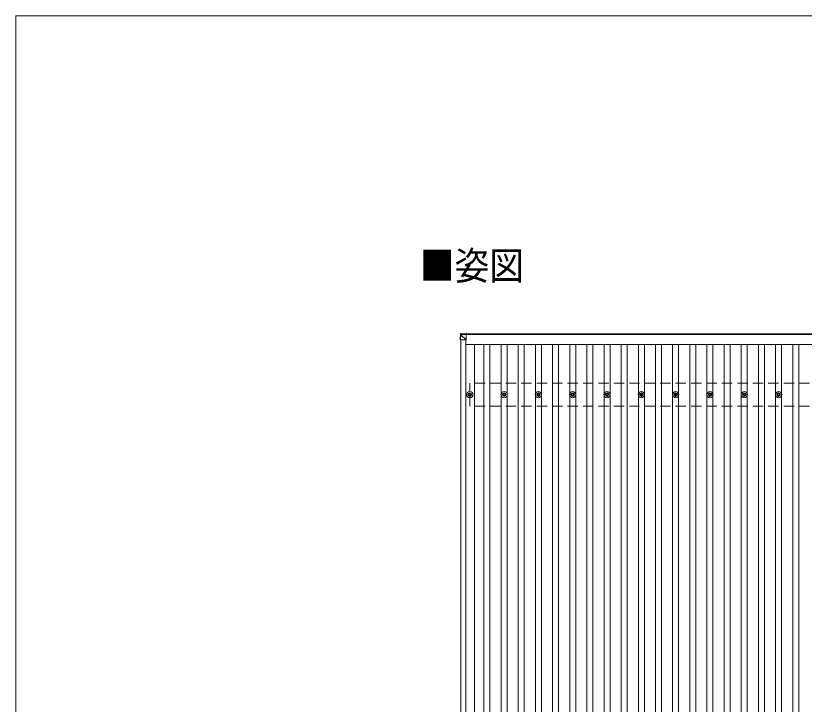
# Model space of a CAD drawing. Units: millimetres at full size, sheet at 1:50; details may follow other scales. Extents: x -14053 to 14053, y -9700 to 9700.
# Drawn here: x -14053 to -9457, y 5683 to 9700 of the extents above; entities that cross this region are included whole.
import ezdxf
from ezdxf.enums import TextEntityAlignment as Align

# ---------------------------------------------------------------- set-up
doc = ezdxf.new("R2010")
doc.units = ezdxf.units.MM
doc.header["$LTSCALE"] = 50
doc.linetypes.add('DASHED1', pattern=[1.8, 1.2, -0.6])
for name, color, linetype, lineweight in [('1-1_壁線', 2, 'Continuous', 20), ('1-2_建具', 134, 'Continuous', 9), ('1-3_階段', 5, 'Continuous', 9), ('1-4_設備', 2, 'DASHED1', 20), ('1-5_仕上げ', 6, 'Continuous', 5), ('F-0_ﾚｲﾔ240', 7, 'Continuous', 9)]:
    doc.layers.add(name, color=color, linetype=linetype, lineweight=lineweight)
doc.layers.add('1-7_ハッチ', color=7, linetype='Continuous')
doc.styles.add('ＭＳ ゴシック', font='')
doc.styles.get('ＭＳ ゴシック').set_extended_font_data('MS Gothic')

msp = doc.modelspace()

# ---------------------------------------------------------------- linework, layer by layer
at = {"layer": '1-1_壁線'}
for p, q in [((-11427.85, 7845.15), (-5985.63, 7845.15)), ((-5985.63, 7840.55), (-11427.85, 7840.55)), ((-11458.33, 1168.27), (-11458.33, 7808.97)), ((-11429.33, 1168.22), (-11429.33, 7808.92)), ((-11429.33, 7781.73), (-5983.32, 7781.73)), ((-11379.83, 1192.95), (-11379.83, 7781.73))]:
    msp.add_line(p, q, dxfattribs=at)
at = {"layer": '1-2_建具'}
for p, q in [((-11323.82, 1192.95), (-11323.82, 7781.73)), ((-11288.82, 1192.95), (-11288.82, 7781.73)), ((-11223.82, 1192.95), (-11223.82, 7781.73)), ((-11188.82, 1192.95), (-11188.82, 7781.73)), ((-11123.82, 1192.95), (-11123.82, 7781.73)), ((-11088.82, 1192.95), (-11088.82, 7781.73)), ((-11023.82, 1192.95), (-11023.82, 7781.73)), ((-10988.82, 1192.95), (-10988.82, 7781.73)), ((-10923.82, 1192.95), (-10923.82, 7781.73)), ((-10888.82, 1192.95), (-10888.82, 7781.73)), ((-10823.82, 1192.95), (-10823.82, 7781.73)), ((-10788.82, 1192.95), (-10788.82, 7781.73)), ((-10723.82, 1192.95), (-10723.82, 7781.73)), ((-10688.82, 1192.95), (-10688.82, 7781.73)), ((-10623.82, 1192.95), (-10623.82, 7781.73)), ((-10588.82, 1192.95), (-10588.82, 7781.73)), ((-10523.82, 1192.95), (-10523.82, 7781.73)), ((-10488.82, 1192.95), (-10488.82, 7781.73)), ((-10423.82, 1192.95), (-10423.82, 7781.73)), ((-10388.82, 1192.95), (-10388.82, 7781.73)), ((-10323.82, 1192.95), (-10323.82, 7781.73)), ((-10288.82, 1192.95), (-10288.82, 7781.73)), ((-10223.82, 1192.95), (-10223.82, 7781.73)), ((-10188.82, 1192.95), (-10188.82, 7781.73)), ((-10123.82, 1192.95), (-10123.82, 7781.73)), ((-10088.82, 1192.95), (-10088.82, 7781.73)), ((-10023.82, 1192.95), (-10023.82, 7781.73)), ((-9988.82, 1192.95), (-9988.82, 7781.73)), ((-9923.82, 1192.95), (-9923.82, 7781.73)), ((-9888.82, 1192.95), (-9888.82, 7781.73)), ((-9823.82, 1192.95), (-9823.82, 7781.73)), ((-9788.82, 1192.95), (-9788.82, 7781.73)), ((-9723.82, 1192.95), (-9723.82, 7781.73)), ((-9688.82, 1192.95), (-9688.82, 7781.73)), ((-9623.82, 1192.95), (-9623.82, 7781.73)), ((-9588.82, 1192.95), (-9588.82, 7781.73)), ((-9523.82, 1192.95), (-9523.82, 7781.73)), ((-9488.82, 1192.95), (-9488.82, 7781.73))]:
    msp.add_line(p, q, dxfattribs=at)
at = {"layer": '1-3_階段'}
for p, q in [((-11408.08, 7499.53), (-11408.08, 7495.12)), ((-11404.58, 7499.53), (-11404.58, 7495.12)), ((-11208.07, 7499.53), (-11208.07, 7495.12)), ((-11204.57, 7499.53), (-11204.57, 7495.12)), ((-11008.07, 7499.53), (-11008.07, 7495.12)), ((-11004.57, 7499.53), (-11004.57, 7495.12)), ((-10808.07, 7499.53), (-10808.07, 7495.12)), ((-10804.57, 7499.53), (-10804.57, 7495.12)), ((-10608.07, 7499.53), (-10608.07, 7495.12)), ((-10604.57, 7499.53), (-10604.57, 7495.12)), ((-10408.07, 7499.53), (-10408.07, 7495.12)), ((-10404.57, 7499.53), (-10404.57, 7495.12)), ((-10208.07, 7499.53), (-10208.07, 7495.12)), ((-10204.57, 7499.53), (-10204.57, 7495.12)), ((-10008.07, 7499.53), (-10008.07, 7495.12)), ((-10004.57, 7499.53), (-10004.57, 7495.12)), ((-9808.07, 7499.53), (-9808.07, 7495.12)), ((-9804.57, 7499.53), (-9804.57, 7495.12)), ((-9608.07, 7499.53), (-9608.07, 7495.12)), ((-9604.57, 7499.53), (-9604.57, 7495.12)), ((-11416.32, 7491.29), (-11411.91, 7491.29)), ((-11416.32, 7487.79), (-11411.91, 7487.79)), ((-11408.08, 7483.95), (-11408.08, 7479.54)), ((-11404.58, 7483.95), (-11404.58, 7479.54)), ((-11400.74, 7491.29), (-11396.33, 7491.29)), ((-11400.74, 7487.79), (-11396.33, 7487.79)), ((-11216.32, 7491.29), (-11211.91, 7491.29)), ((-11216.32, 7487.79), (-11211.91, 7487.79)), ((-11208.07, 7483.95), (-11208.07, 7479.54)), ((-11204.57, 7483.95), (-11204.57, 7479.54)), ((-11200.74, 7491.29), (-11196.33, 7491.29)), ((-11200.74, 7487.79), (-11196.33, 7487.79)), ((-11016.32, 7491.29), (-11011.91, 7491.29)), ((-11016.32, 7487.79), (-11011.91, 7487.79)), ((-11008.07, 7483.95), (-11008.07, 7479.54)), ((-11004.57, 7483.95), (-11004.57, 7479.54)), ((-11000.74, 7491.29), (-10996.33, 7491.29)), ((-11000.74, 7487.79), (-10996.33, 7487.79)), ((-10816.32, 7491.29), (-10811.91, 7491.29)), ((-10816.32, 7487.79), (-10811.91, 7487.79)), ((-10808.07, 7483.95), (-10808.07, 7479.54)), ((-10804.57, 7483.95), (-10804.57, 7479.54)), ((-10800.74, 7491.29), (-10796.33, 7491.29)), ((-10800.74, 7487.79), (-10796.33, 7487.79)), ((-10616.32, 7491.29), (-10611.91, 7491.29)), ((-10616.32, 7487.79), (-10611.91, 7487.79)), ((-10608.07, 7483.95), (-10608.07, 7479.54)), ((-10604.57, 7483.95), (-10604.57, 7479.54)), ((-10600.74, 7491.29), (-10596.33, 7491.29)), ((-10600.74, 7487.79), (-10596.33, 7487.79)), ((-10416.32, 7491.29), (-10411.91, 7491.29)), ((-10416.32, 7487.79), (-10411.91, 7487.79)), ((-10408.07, 7483.95), (-10408.07, 7479.54)), ((-10404.57, 7483.95), (-10404.57, 7479.54)), ((-10400.74, 7491.29), (-10396.33, 7491.29)), ((-10400.74, 7487.79), (-10396.33, 7487.79)), ((-10216.32, 7491.29), (-10211.91, 7491.29)), ((-10216.32, 7487.79), (-10211.91, 7487.79)), ((-10208.07, 7483.95), (-10208.07, 7479.54)), ((-10204.57, 7483.95), (-10204.57, 7479.54)), ((-10200.74, 7491.29), (-10196.33, 7491.29)), ((-10200.74, 7487.79), (-10196.33, 7487.79)), ((-10016.32, 7491.29), (-10011.91, 7491.29)), ((-10016.32, 7487.79), (-10011.91, 7487.79)), ((-10008.07, 7483.95), (-10008.07, 7479.54)), ((-10004.57, 7483.95), (-10004.57, 7479.54)), ((-10000.74, 7491.29), (-9996.33, 7491.29)), ((-10000.74, 7487.79), (-9996.33, 7487.79)), ((-9816.32, 7491.29), (-9811.91, 7491.29)), ((-9816.32, 7487.79), (-9811.91, 7487.79)), ((-9808.07, 7483.95), (-9808.07, 7479.54)), ((-9804.57, 7483.95), (-9804.57, 7479.54)), ((-9800.74, 7491.29), (-9796.33, 7491.29)), ((-9800.74, 7487.79), (-9796.33, 7487.79)), ((-9616.32, 7491.29), (-9611.91, 7491.29)), ((-9616.32, 7487.79), (-9611.91, 7487.79)), ((-9608.07, 7483.95), (-9608.07, 7479.54)), ((-9604.57, 7483.95), (-9604.57, 7479.54)), ((-9600.74, 7491.29), (-9596.33, 7491.29)), ((-9600.74, 7487.79), (-9596.33, 7487.79))]:
    msp.add_line(p, q, dxfattribs=at)
for centre, radius in [((-11406.33, 7489.54), 18.25), ((-11406.33, 7489.54), 10.15), ((-11406.33, 7489.54), 5.85), ((-11406.33, 7489.54), 5.25), ((-11206.32, 7489.54), 18.25), ((-11206.32, 7489.54), 10.15), ((-11206.32, 7489.54), 5.85), ((-11206.32, 7489.54), 5.25), ((-11006.32, 7489.54), 18.25), ((-11006.32, 7489.54), 10.15), ((-11006.32, 7489.54), 5.85), ((-11006.32, 7489.54), 5.25), ((-10806.32, 7489.54), 18.25), ((-10806.32, 7489.54), 10.15), ((-10806.32, 7489.54), 5.85), ((-10806.32, 7489.54), 5.25), ((-10606.32, 7489.54), 18.25), ((-10606.32, 7489.54), 10.15), ((-10606.32, 7489.54), 5.85), ((-10606.32, 7489.54), 5.25), ((-10406.32, 7489.54), 18.25), ((-10406.32, 7489.54), 10.15), ((-10406.32, 7489.54), 5.85), ((-10406.32, 7489.54), 5.25), ((-10206.32, 7489.54), 18.25), ((-10206.32, 7489.54), 10.15), ((-10206.32, 7489.54), 5.85), ((-10206.32, 7489.54), 5.25), ((-10006.32, 7489.54), 18.25), ((-10006.32, 7489.54), 10.15), ((-10006.32, 7489.54), 5.85), ((-10006.32, 7489.54), 5.25), ((-9806.32, 7489.54), 18.25), ((-9806.32, 7489.54), 10.15), ((-9806.32, 7489.54), 5.85), ((-9806.32, 7489.54), 5.25), ((-9606.32, 7489.54), 18.25), ((-9606.32, 7489.54), 10.15), ((-9606.32, 7489.54), 5.85), ((-9606.32, 7489.54), 5.25)]:
    msp.add_circle(centre, radius, dxfattribs=at)
at = {"layer": '1-4_設備'}
for p, q in [((-11406.33, 7422.54), (-11406.33, 7556.54)), ((-6006.32, 7556.54), (-11406.33, 7556.54)), ((-6006.32, 7422.54), (-11406.33, 7422.54))]:
    msp.add_line(p, q, dxfattribs=at)
at = {"layer": '1-5_仕上げ'}
for p, q in [((-11460.28, 7843.68), (-11462.15, 7813.2)), ((-11462.15, 7808.39), (-11460.28, 7838.92)), ((-11460.28, 7838.92), (-11460.28, 7843.68)), ((-11427.85, 7847.48), (-11458.41, 7845.55)), ((-11458.41, 7845.55), (-11458.41, 7845.55)), ((-11458.41, 7840.8), (-11427.85, 7842.67)), ((-11427.85, 7840.7), (-11458.34, 7838.84)), ((-11427.85, 7808.92), (-11458.29, 7839.39)), ((-11427.85, 7847.48), (-11427.85, 7808.92)), ((-11462.15, 7813.2), (-11462.15, 7808.39)), ((-11460.25, 7808.97), (-11427.85, 7808.92))]:
    msp.add_line(p, q, dxfattribs=at)
for points in [[(-11458.29, 7838.74), (-11458.39, 7838.74), (-11460.25, 7808.32)], [(-11427.85, 7847.48), (-11458.41, 7845.55), (-11458.41, 7840.8)]]:
    msp.add_lwpolyline(points, dxfattribs=at)
for centre, radius, start, end in [((-11458.28, 7838.8), 2, 93.48408, 176.48407), ((-11458.06, 7851.65), 12.92, 260.08679, 268.52577), ((-11448.03, 7839.85), 10.42, 174.80664, 186.16183)]:
    msp.add_arc(centre, radius, start, end, dxfattribs=at)
for centre, major_axis, ratio, start_param, end_param in [((-11458.28, 7843.56), (-1.92, -0.56), 0.998105, 4.4898734, 5.9384966), ((-11458.28, 7838.8), (-0.12, 2), 0.02656, 0.0332981, 1.5518323), ((-11422.27, 7840.94), (-36.07, -2.1), 0.055348, 0.0000815, 0.0491486), ((-11460.15, 7808.39), (-2, 0), 0.033268, 0.0000002, 1.5185344)]:
    msp.add_ellipse(centre, major_axis=major_axis, ratio=ratio, start_param=start_param, end_param=end_param, dxfattribs=at)
at = {"layer": 'F-0_ﾚｲﾔ240', "color": 5}
for q in [(-14053.43, -9700), (13346.57, 9700)]:
    msp.add_line((-14053.43, 9700), q, dxfattribs=at)

# ---------------------------------------------------------------- texts
at = {"layer": '1-7_ハッチ', "style": 'ＭＳ ゴシック', "width": 0.9}
msp.add_text('■姿図', height=165, dxfattribs=at).set_placement((-11697.78, 8110.06), align=Align.BOTTOM_LEFT)

doc.saveas('drawing.dxf')
